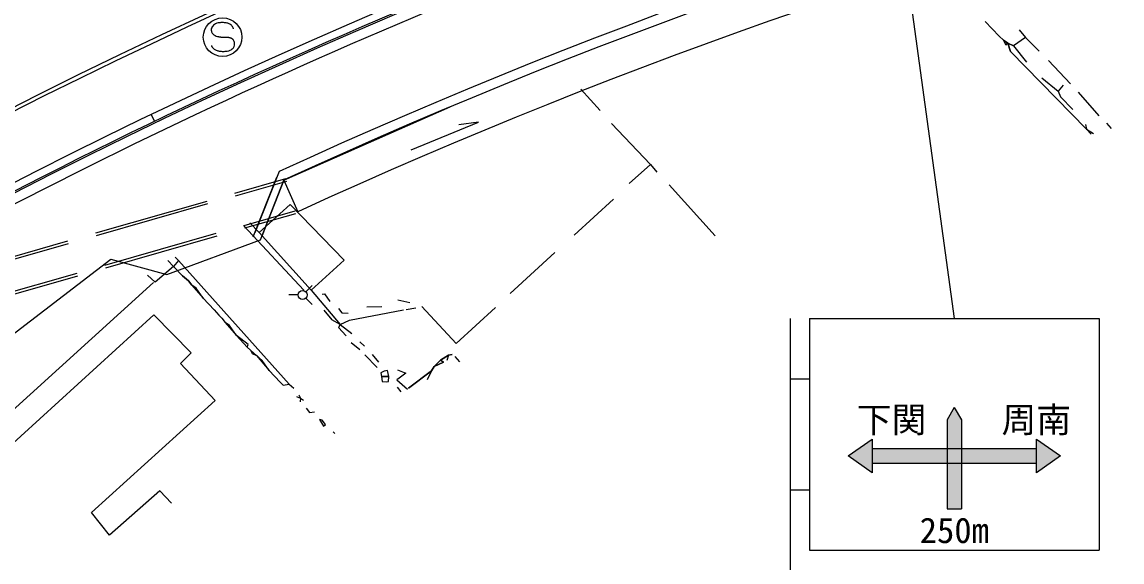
# Model space of a CAD drawing. Units: millimetres, scale not verified. Extents: x 40000 to 680000, y 20000 to 380000.
# Drawn here: x 116915 to 173915, y 244366 to 272359 of the extents above; entities that cross this region are included whole.
import ezdxf
from ezdxf.enums import TextEntityAlignment as Align

# ---------------------------------------------------------------- set-up
doc = ezdxf.new("R2010")
doc.units = ezdxf.units.MM
doc.header["$LTSCALE"] = 1000
doc.linetypes.add('CHAIN', pattern=[18.5, 12, -1.5, 3.5, -1.5])
doc.linetypes.add('DASHED', pattern=[7.5, 6, -1.5])
for name, color, linetype, lineweight in [('M-BGD', 7, 'Continuous', 25), ('M-BGD-EXST', 7, 'Continuous', 25), ('M-BMK', 2, 'CHAIN', 13), ('M-STR-STRC', 7, 'Continuous', 25), ('M-STR-STRD', 7, 'Continuous', 25), ('M-TTL-TXT', 7, 'Continuous', 25)]:
    doc.layers.add(name, color=color, linetype=linetype, lineweight=lineweight)
doc.styles.add('ＭＳ ゴシック', font='')
doc.styles.get('ＭＳ ゴシック').set_extended_font_data('MS Gothic')

msp = doc.modelspace()

# ---------------------------------------------------------------- hatches: boundary and pattern name
at = {"layer": 'M-STR-STRC'}
for points in [[(165601, 250242), (165601, 251734), (165226, 252383), (164851, 251734), (164851, 250242)], [(159726, 249867), (160976, 250742), (160976, 250242), (160976, 249492), (160976, 248992)], [(160976, 250742), (160976, 250242), (160976, 249492), (160976, 248992), (159726, 249867)], [(159726, 249867), (160976, 250742), (160976, 250242), (160976, 249492), (160976, 248992)], [(159726, 249867), (160261, 250242), (160976, 250242), (160976, 249492), (160976, 248992)], [(160976, 250242), (169476, 250242), (169476, 249492), (165601, 249492), (164851, 249492), (160976, 249492)], [(160976, 250242), (164851, 250242), (164851, 249492), (160976, 249492)], [(160976, 250242), (169476, 250242), (169476, 249492), (165601, 249492), (164851, 249492), (160976, 249492)], [(164851, 250242), (165601, 250242), (165601, 249492), (164851, 249492)], [(165601, 250242), (169476, 250242), (169476, 249492), (165601, 249492)], [(169476, 250242), (169476, 250742), (170726, 249867), (169476, 248992), (169476, 249492)], [(169476, 250242), (169476, 250742), (170726, 249867), (169476, 248992), (169476, 249492)], [(169476, 250242), (169476, 250742), (170726, 249867), (169476, 248992), (169476, 249492)], [(164851, 249492), (165601, 249492), (165601, 247117), (164851, 247117)], [(164851, 249492), (165601, 249492), (165601, 247117), (164851, 247117)], [(164851, 249492), (165601, 249492), (165601, 247117), (164851, 247117)]]:
    msp.add_hatch(color=256, dxfattribs=at).paths.add_polyline_path(points)

# ---------------------------------------------------------------- linework, layer by layer
at = {"layer": 'M-BGD'}
for p, q in [((166816, 272390), (167543, 271623)), ((168580, 271949), (168912, 271560)), ((168912, 271560), (168285, 271118)), ((168912, 271560), (169628, 270855)), ((168285, 271118), (168962, 270277)), ((170108, 270365), (171242, 269158)), ((169763, 269459), (170603, 268778)), ((170868, 269087), (170603, 268778)), ((145865, 268879), (146881, 267767)), ((170603, 268778), (170725, 268478)), ((170603, 268778), (170725, 268478)), ((170725, 268478), (171366, 267824)), ((171649, 268718), (172720, 267500)), ((130491, 264165), (139110, 267959)), ((123613, 267567), (123786, 267207)), ((137075, 265728), (140575, 267169)), ((140575, 267169), (139556, 267020)), ((147460, 267101), (149481, 264964)), ((172031, 267046), (172078, 266796)), ((172078, 266796), (172440, 266577)), ((173115, 267122), (173359, 266845)), ((130234, 264604), (128980, 261430)), ((149481, 264964), (148376, 263979)), ((149481, 264964), (149814, 264575)), ((128896, 261218), (130119, 264312)), ((129268, 261071), (130491, 264165)), ((130491, 264165), (129352, 261283)), ((130491, 264165), (131214, 262523)), ((150455, 263921), (152832, 261270)), ((147558, 263177), (145522, 261304)), ((128398, 261805), (131521, 258454)), ((128726, 261956), (129209, 261440)), ((124412, 259273), (129268, 261071)), ((114292, 254524), (121526, 260061)), ((121526, 260061), (124412, 259273)), ((121526, 260061), (124412, 259273)), ((124471, 260002), (124758, 259691)), ((125022, 260000), (124758, 259691)), ((124844, 260173), (125022, 260000)), ((125022, 260000), (130763, 253592)), ((144529, 260405), (142217, 258286)), ((124758, 259691), (123816, 258866)), ((124758, 259691), (125239, 259201)), ((111374, 247636), (123723, 258862)), ((123421, 259243), (123816, 258866)), ((131907, 258462), (133409, 256679)), ((126298, 258044), (126865, 257441)), ((126298, 258044), (126865, 257441)), ((136398, 257957), (137006, 257814)), ((126865, 257441), (127112, 257165)), ((126865, 257441), (127112, 257165)), ((127112, 257165), (127272, 257001)), ((127112, 257165), (127272, 257001)), ((132557, 257422), (132975, 256920)), ((133884, 256898), (136691, 257431)), ((134787, 257587), (135560, 257604)), ((136816, 257455), (137315, 257550)), ((127272, 257001), (127444, 256775)), ((127272, 257001), (127444, 256775)), ((133409, 256679), (132975, 256920)), ((133409, 256679), (133307, 256530)), ((133307, 256530), (133714, 256091)), ((133409, 256679), (133884, 256898)), ((133409, 256679), (134014, 256212)), ((128590, 255506), (128750, 255343)), ((133972, 255752), (134429, 255386)), ((134421, 255772), (134655, 255558)), ((134676, 255110), (135317, 254456)), ((135062, 255118), (135394, 254729)), ((139010, 255092), (138932, 254819)), ((139345, 255026), (139592, 254750)), ((129724, 254299), (130291, 253696)), ((129724, 254299), (130291, 253696)), ((136374, 254333), (136796, 254155)), ((138130, 254279), (137916, 253816)), ((130291, 253696), (130451, 253532)), ((130291, 253696), (130451, 253532)), ((130451, 253532), (130763, 253592)), ((130763, 253592), (130997, 253378)), ((136353, 253424), (136548, 253196)), ((131143, 252953), (131353, 252863)), ((131255, 253039), (131353, 252863)), ((131353, 252863), (131326, 252664)), ((131353, 252863), (131502, 252762)), ((133042, 251116), (133130, 251021))]:
    msp.add_line(p, q, dxfattribs=at)
at = {"layer": 'M-BGD', "linetype": 'DASHED'}
for p, q in [((106315, 257300), (130594, 264248)), ((106353, 257165), (130632, 264113)), ((106794, 255627), (131072, 262575)), ((106832, 255492), (131111, 262440))]:
    msp.add_line(p, q, dxfattribs=at)
at = {"layer": 'M-BGD'}
for points in [[(167777, 271409), (167543, 271623), (167777, 271409), (168000, 271258), (168285, 271118), (168000, 271258), (168145, 270833), (172078, 266796), (172311, 266539)], [(172311, 266539), (172078, 266796), (168145, 270833), (168000, 271258), (167887, 271171), (167777, 271409)], [(132465, 258245), (132590, 258269), (132860, 257867)], [(124666, 247423), (124058, 248053), (121457, 245750), (120522, 246930), (126918, 252733), (125132, 254656), (125673, 255211), (123749, 257173), (112891, 247292), (116737, 243159)], [(133317, 257502), (133489, 257276), (133813, 257273)], [(137627, 257609), (139414, 255686), (141450, 257559)], [(139010, 255092), (139197, 255127), (139010, 255092), (138608, 254822), (138757, 254721), (138281, 254501), (138130, 254279), (136950, 253379)], [(136950, 253379), (138130, 254279), (138281, 254501), (138608, 254822), (139010, 255092)], [(136796, 254155), (136457, 253897), (136344, 253810), (136888, 253332)], [(131647, 252337), (131819, 252112), (132069, 252159)]]:
    msp.add_lwpolyline(points, dxfattribs=at)
for points in [[(168000, 271258), (167777, 271409), (167887, 271171)], [(129209, 261440), (131907, 258462), (133616, 260015), (130805, 262907)], [(125547, 258936), (125239, 259201), (125547, 258936), (125720, 258710)], [(125720, 258710), (126298, 258044), (125942, 258558)], [(128023, 256109), (127667, 256624), (127444, 256775)], [(128590, 255506), (128628, 255643), (128023, 256109)], [(129059, 255078), (128750, 255343), (128848, 255167)], [(129367, 254813), (129059, 255078), (129724, 254299)], [(138281, 254501), (138757, 254721), (138608, 254822)], [(135536, 253980), (135923, 253989), (135863, 254301), (135676, 254265), (135501, 254168)], [(135536, 253980), (135584, 253731), (135783, 253704), (135908, 253728), (135923, 253989)], [(132647, 251493), (132475, 251719), (132339, 251758), (132535, 251407)]]:
    msp.add_lwpolyline(points, close=True, dxfattribs=at)
for centre, radius, start, end in [((249339, 17907), 304939, 112.11318, 123.51115), ((248571, 7533), 292000, 91.75739, 121.8149), ((248571, 7533), 312000, 110.99199, 123.87479), ((248571, 7533), 311500, 110.95481, 123.87479), ((248571, 7533), 291800, 96.02779, 121.8149), ((248571, 7533), 288020, 91.75739, 119.47252), ((248571, 7533), 288500, 96.03231, 121.34499), ((248571, 7533), 308200, 111.6587, 123.87479), ((248571, 7533), 308000, 111.6587, 123.87479), ((248571, 7533), 283000, 91.75739, 114.71797), ((248571, 7533), 282500, 91.75739, 114.70662), ((248571, 7533), 280700, 91.75739, 114.71397), ((248571, 7533), 288100, 108.27398, 121.18757), ((248571, 7533), 287500, 108.229, 119.47637)]:
    msp.add_arc(centre, radius, start, end, dxfattribs=at)
at = {"layer": 'M-BGD-EXST'}
for p, q in [((131619, 258375), (131953, 258708)), ((131217, 258208), (130746, 258208)), ((131619, 258042), (131953, 257708))]:
    msp.add_line(p, q, dxfattribs=at)
for points in [[(127045, 271610), (127070, 271605), (127096, 271600), (127121, 271596), (127146, 271591), (127172, 271587), (127197, 271584), (127223, 271580), (127248, 271578), (127274, 271575), (127299, 271574), (127320, 271573), (127342, 271573), (127363, 271573), (127384, 271573), (127405, 271573), (127426, 271574), (127447, 271574), (127468, 271574), (127490, 271574), (127511, 271574), (127522, 271574), (127534, 271573), (127546, 271573), (127558, 271572), (127569, 271571), (127581, 271570), (127593, 271569), (127604, 271567), (127616, 271566), (127627, 271564), (127634, 271563), (127641, 271561), (127648, 271560), (127655, 271558), (127662, 271557), (127669, 271555), (127676, 271554), (127683, 271552), (127689, 271550), (127696, 271548), (127702, 271546), (127708, 271544), (127714, 271542), (127720, 271539), (127726, 271537), (127732, 271535), (127738, 271532), (127743, 271530), (127749, 271527), (127755, 271524), (127761, 271522), (127767, 271519), (127772, 271516), (127778, 271513), (127784, 271509), (127789, 271506), (127795, 271503), (127800, 271499), (127805, 271495), (127810, 271491), (127817, 271485), (127824, 271479), (127830, 271473), (127836, 271466), (127843, 271460)], [(126794, 271033), (126789, 271041), (126784, 271048), (126780, 271056), (126775, 271064), (126770, 271072), (126766, 271080), (126762, 271088), (126759, 271096), (126756, 271104), (126753, 271113), (126751, 271120), (126749, 271128), (126748, 271136)]]:
    msp.add_lwpolyline(points, dxfattribs=at)
for centre, radius in [((127311, 271574), 1000), ((131453, 258208), 236)]:
    msp.add_circle(centre, radius, dxfattribs=at)
for centre, radius, start, end in [((127020, 271953), 298, 172.3681, 193.7201), ((127012, 271946), 290, 150.0708, 170.8217), ((127185, 271845), 491, 135.1508, 149.9367), ((127087, 271951), 347, 114.638, 136.0855), ((127188, 271728), 591, 100.054, 114.5262), ((127278, 271236), 1092, 90.5454, 100.1869), ((127297, 271071), 1257, 82.477, 91.3279), ((127370, 271614), 709, 69.2741, 82.6429), ((127473, 271885), 419, 50.34, 69.2792), ((127479, 271904), 401, 40.3943, 49.3685), ((127399, 271813), 521, 31.0741, 42.2143), ((127684, 271985), 188, 15.4849, 31.0741), ((127766, 272013), 101, 353.2451, 12.7461), ((127020, 271953), 298, 193.7824, 222.17), ((127129, 272053), 445, 222.257, 242.8164), ((127221, 272236), 650, 242.9551, 254.2829), ((127585, 271228), 346, 0.8202, 42.0391), ((127148, 271309), 449, 217.9483, 228.2045), ((127156, 271330), 470, 229.1238, 248.2674), ((127252, 271570), 728, 248.3135, 261.1494), ((127327, 272062), 1226, 261.2217, 270.9828), ((127344, 272108), 1272, 270.1516, 279.4163), ((127435, 271559), 715, 279.4937, 291.465), ((127540, 271292), 428, 291.4581, 309.0625), ((127591, 271224), 344, 309.5264, 337.1503), ((127583, 271220), 349, 338.2637, 2.0545)]:
    msp.add_arc(centre, radius, start, end, dxfattribs=at)
at = {"layer": 'M-BMK'}
msp.add_arc((248569, 7533), 299998, 104.91913, 123.73132, dxfattribs=at)
at = {"layer": 'M-STR-STRC'}
for p, q in [((161291, 285639), (165226, 256982)), ((156726, 256982), (156726, 243812)), ((157726, 256982), (157726, 244982)), ((157726, 256982), (172726, 256982)), ((172726, 256982), (172726, 244982)), ((156726, 253857), (157726, 253857)), ((165226, 252383), (165601, 251734)), ((164851, 251734), (164851, 247117)), ((165601, 251734), (165601, 247117)), ((159726, 249867), (160976, 250742)), ((160976, 250742), (160976, 248992)), ((160976, 250242), (169476, 250242)), ((169476, 248992), (169476, 250742)), ((169476, 250742), (170726, 249867)), ((160976, 248992), (159726, 249867)), ((170726, 249867), (169476, 248992)), ((160976, 249492), (169476, 249492)), ((156726, 248107), (157726, 248107)), ((164851, 247117), (165601, 247117)), ((157726, 244982), (172726, 244982))]:
    msp.add_line(p, q, dxfattribs=at)
at = {"layer": 'M-STR-STRD'}
for radius, start, end in [(300500, 104.88282, 123.76825), (299500, 104.88311, 123.76782)]:
    msp.add_arc((248571, 7533), radius, start, end, dxfattribs=at)
at = {"layer": 'M-TTL-TXT'}
msp.add_line((165226, 252383), (164851, 251734), dxfattribs=at)

# ---------------------------------------------------------------- texts
at = {"layer": 'M-STR-STRC', "style": 'ＭＳ ゴシック'}
for s, p in [('下関', (161976, 251742)), ('周南', (169476, 251742)), ('250m', (165226, 246010))]:
    msp.add_text(s, height=1320, dxfattribs=at).set_placement(p, align=Align.MIDDLE_CENTER)

doc.saveas('drawing.dxf')
